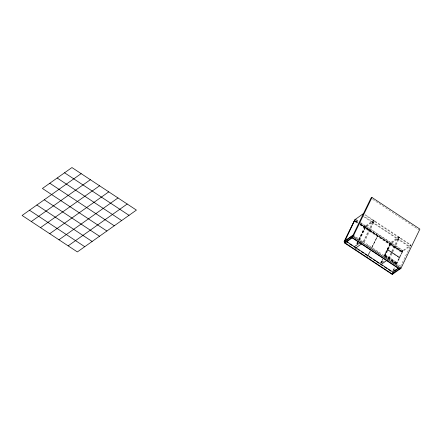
<?xml version="1.0" encoding="UTF-8"?>
<svg xmlns="http://www.w3.org/2000/svg" width="442" height="442" viewBox="0 0 442 442"><rect width="100%" height="100%" fill="white"/><g stroke="black" fill="none" stroke-linecap="round" stroke-linejoin="round"><path stroke-width="0.33" stroke-dasharray="2.21 1.66" d="M356.688 243.498L357.285 242.271M358.771 239.194L365.009 226.282L373.573 220.215L363.169 241.741M356.937 243.802L357.528 242.575M359.009 239.52L365.6 225.862L359.396 221.768M357.048 243.873L357.639 242.647M359.119 239.592L365.302 227.16L377.788 235.404L371.716 247.901M357.175 243.824L357.799 242.387M358.981 239.94L365.501 226.602L374.059 220.536L363.429 242.531M357.313 243.686L357.904 242.459M359.086 240.012L365.302 227.16M359.744 239.84L365.987 226.923L374.551 220.862L364.142 242.382M365.805 227.74L366.313 226.696L390.529 242.675L390.021 243.719L365.805 227.74L366.578 226.508L390.794 242.487L384.496 255.531M361.805 241.459L362.031 240.989M363.678 216.729L371.573 221.939L371.805 221.47L362.777 215.514M372.551 222.586L372.777 222.116L396.993 238.094L396.767 238.564L372.551 222.586L374.324 221.332L398.54 237.31L396.767 238.564M368.352 254.559L370.125 250.89M371.904 247.216L377.788 235.404M367.274 257.078L370.39 250.702M368.136 255.669L370.501 250.774M371.982 247.713L377.899 235.475L390.385 243.713L390.12 243.901L377.628 235.663L377.899 235.475M380.391 263.2L382.474 258.896M383.96 255.819L390.203 242.907L398.767 236.84L388.363 258.366M380.949 262.874L382.722 259.2M381.048 262.962L382.811 259.316M384.634 255.542L384.899 255.354L396.977 263.327L396.712 263.515L384.634 255.542L387.413 249.796L387.678 249.608L399.756 257.581M391.037 244.647L402.253 252.045L401.662 252.465L390.446 245.061L391.767 243.133L402.982 250.531L399.529 257.692L387.446 249.719L390.225 243.973L390.49 243.785L402.574 251.758L402.308 251.946L390.225 243.973M381.175 262.907L382.987 259.012M384.446 256.139L390.689 243.227L399.253 237.161L388.623 259.156M381.313 262.775L382.783 259.736M384.899 255.354L387.678 249.608M387.446 249.719L390.49 243.785M381.965 262.614L383.452 259.537M384.938 256.465L391.176 243.548L399.739 237.487L389.336 259.006M385.153 256.459L385.921 255.222L397.137 262.625L396.363 263.857M385.192 256.741L385.921 255.222M397.739 239.21L397.971 238.741L409.182 246.139L408.955 246.608L397.739 239.21L399.513 237.956L410.728 245.354L408.955 246.608M392.877 270.626L394.363 267.554M396.148 263.863L402.391 250.951L410.955 244.885L364.551 214.26M393.131 270.935L394.894 267.288M387.717 249.531L399.795 257.504L396.402 264.139L392.479 261.548M393.662 270.333L395.154 267.261M396.64 264.183L402.877 251.271L410.905 245.586M400.551 266.404L410.955 244.885M371.573 221.939L373.346 220.685L364.888 215.105M364.506 227.326L365.098 226.906M364.28 227.796L364.871 227.381M382.474 262.531L384.617 261.018M372.634 199.336L418.867 229.846M356.014 219.536L358.832 221.398M355.749 219.724L358.567 221.586M360.821 223.072L365.335 226.05L364.832 227.094L360.318 224.122M365.009 226.282L365.987 226.923M390.203 242.907L391.176 243.548M402.391 250.951L402.877 251.271M355.506 220.58L357.766 222.072M360.02 223.558L390.286 243.531L389.7 243.951L358.865 223.602M355.838 220.917L358.037 222.37M360.241 223.823L365.191 227.089L364.926 227.276L359.976 224.011M355.804 221.144L358.064 222.63M355.572 221.105L357.771 222.558M365.037 227.348L377.523 235.592M355.28 221.05L358.103 222.912M360.357 224.403L390.059 244.001L389.468 244.42L359.766 224.818M354.915 221L358.302 223.232M355.252 221.84L357.512 223.332M387.413 249.796L399.491 257.769M385.656 255.41L396.872 262.813M353.092 235.089L401.038 266.73M384.546 256.089L396.629 264.062M354.534 236.663L363.711 242.719M367.136 244.978L380.065 253.509M384.827 256.653L388.822 259.288M392.247 261.548L398.038 265.371M354.948 248.581L356.65 249.702M363.854 226.895L363.628 227.37L364.446 226.481L363.854 226.895M391.502 243.321L390.999 244.365L402.214 251.763L402.717 250.719L391.502 243.321M391.264 244.177L390.673 244.592L401.888 251.995L402.48 251.575L391.264 244.177M385.418 256.272L384.827 256.686L396.043 264.089L396.634 263.67L385.418 256.272"/><path stroke-width="0.66" d="M345.219 242.525L344.119 241.796L354.738 220.193L344.384 241.608M344.301 241.625L354.937 219.635L363.495 213.569M400.518 267.802L399.927 269.029L351.981 237.387L370.921 198.209L371.954 197.475L419.9 229.116L400.96 268.294L392.281 274.443L344.335 242.807L345.219 240.978M345.484 240.791L344.6 242.619L392.546 274.255M345.677 241.719L345.086 242.94L352.202 237.901M352.6 235.746L351.716 237.575L399.662 269.217M344.335 242.807L353.014 236.658L371.954 197.475M81.151 173.634L22.1 215.464L77.361 251.929L136.407 210.099L71.941 167.557L42.415 188.469L106.881 231.011M31.31 221.541L90.361 179.712M40.52 227.619L99.572 185.789M49.731 233.696L108.776 191.867M58.941 239.774L117.986 197.944M68.151 245.851L127.197 204.022M344.119 241.796L352.865 235.558M354.313 246.769L360.197 242.597M355.401 248.216L361.827 243.669M381.131 264.46L387.015 260.294M394.126 270.957L396.27 269.438M397.341 268.681L398.408 267.924M398.413 268.228L392.944 272.106L392.06 273.935L399.176 268.891M354.937 219.635L355.423 219.956M353.578 235.409L353.092 235.089L344.528 241.155L345.02 241.476M353.014 236.658L400.96 268.294M346.627 241.542L393.43 272.427M346.931 242.105L348.075 242.862M349.782 243.99L352.07 245.498M353.782 246.625L356.064 248.133M357.777 249.266L359.49 250.393M361.202 251.526L363.484 253.028M365.197 254.161L367.479 255.664M369.192 256.796L371.473 258.305M373.186 259.432L375.468 260.94M376.612 261.692L378.893 263.2M380.606 264.327L382.888 265.835M384.601 266.968L386.883 268.471M388.595 269.603L390.883 271.106M64.56 172.783L129.025 215.326M57.178 178.016L121.644 220.552M49.797 183.242L114.263 225.785M44.244 199.778L99.5 236.243M36.863 205.005L92.118 241.47M29.481 210.232L84.742 246.697"/></g></svg>
